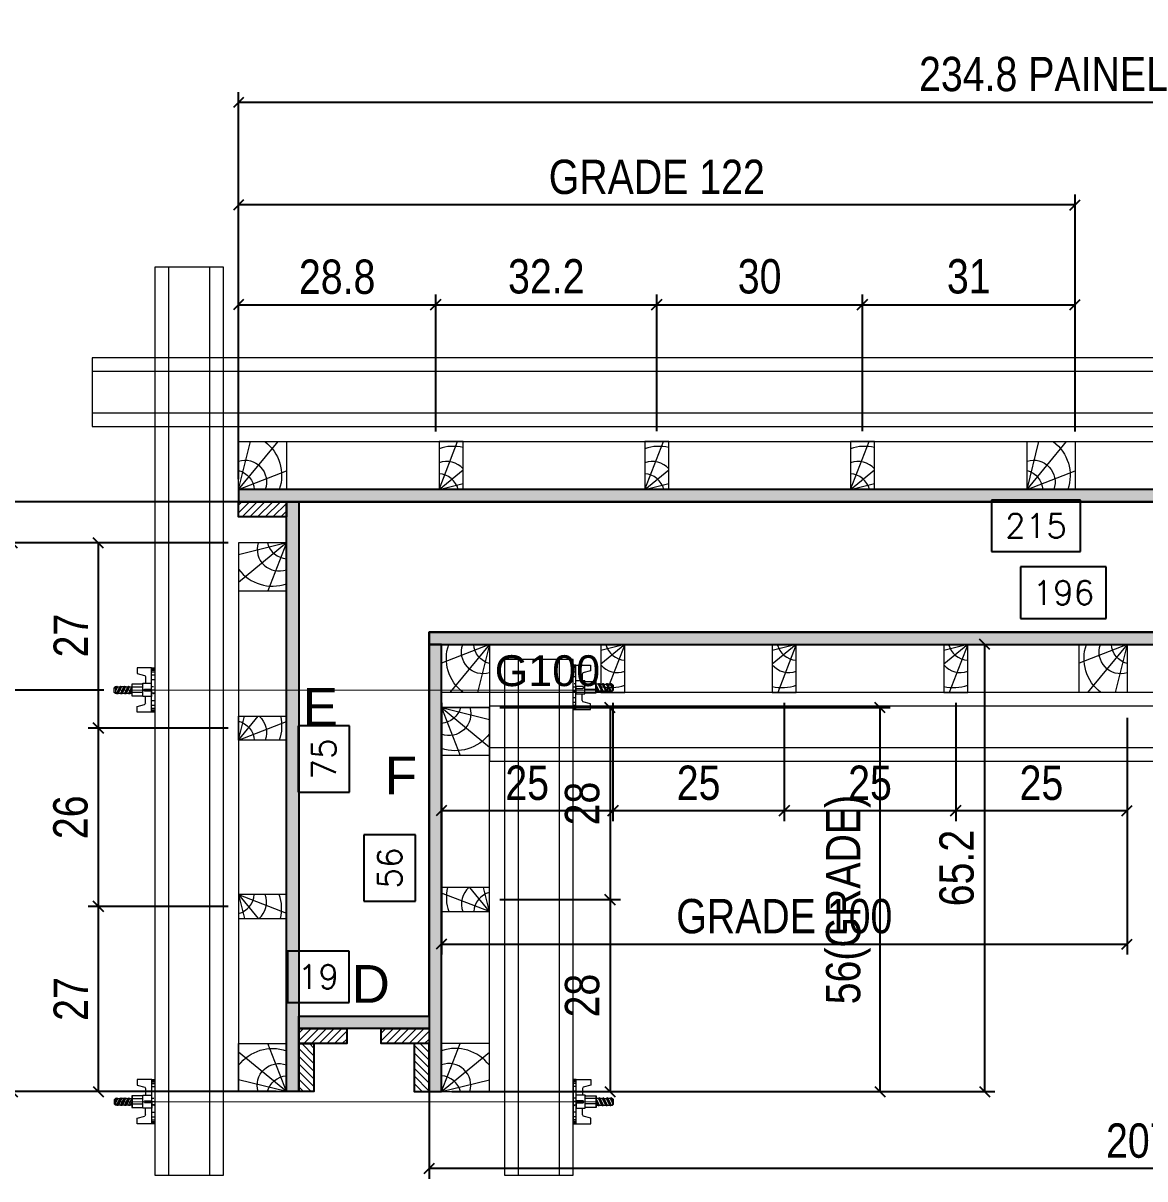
# Model space of a CAD drawing. Extents: x 2949 to 9203, y -16089 to 12527.
# Drawn here: x 3528.9 to 3856.1, y -5286.3 to -4949.3 of the extents above; entities that cross this region are included whole.
import ezdxf
from ezdxf.enums import TextEntityAlignment as Align

# ---------------------------------------------------------------- set-up
doc = ezdxf.new("R2010")
doc.units = 0
for name, color, linetype, lineweight in [('CONCRETO', 251, 'Continuous', 25), ('Hachura', 251, 'Continuous', 9), ('Madeira', 126, 'Continuous', 18), ('Perfil Metálico', 224, 'Continuous', 18), ('Texto Seção', 7, 'Continuous', 15)]:
    doc.layers.add(name, color=color, linetype=linetype, lineweight=lineweight)
for name, color, linetype in [('COTA', 241, 'Continuous'), ('MEIO_PONT', 93, 'Continuous'), ('Painéis', 200, 'Continuous'), ('SARRAFO', 251, 'Continuous'), ('TEXTO_GERAL', 7, 'Continuous')]:
    doc.layers.add(name, color=color, linetype=linetype)
doc.styles.add('ARIAL', font='arial.ttf')
doc.styles.add('COTA TECNICA 2X', font='techl___.ttf', dxfattribs={"height": 10})
doc.styles.add('ROMANS', font='romans.shx')
doc.styles.add('SANSSERIF', font='sas_____.pfb')
doc.dimstyles.new('Cota Seção interna', dxfattribs={"dimtxt": 7, "dimasz": 6, "dimexe": 0.18, "dimexo": 2, "dimgap": -4, "dimtad": 3, "dimdec": 1, "dimlfac": 0.5, "dimzin": 12, "dimdsep": 46, "dimtxsty": 'ROMANS', "dimblk": 'ARCHTICK', "dimcen": 0.09, "dimse1": 1, "dimse2": 1, "dimsd1": 1, "dimsd2": 1, "dimclrd": 180, "dimclre": 5, "dimclrt": 1, "dimadec": 0, "dimazin": 3, "dimtfac": 1, "dimtdec": 1, "dimtofl": 0, "dimtmove": 0, "dimatfit": 3, "dimldrblk": 'ARCHTICK', "dimfxl": 1, "dimtolj": 1, "dimtzin": 0, "dimarcsym": 0})
doc.dimstyles.new('SECAO PILAR', dxfattribs={"dimtxt": 10, "dimasz": 3, "dimexe": 3, "dimexo": 3, "dimgap": 3, "dimtad": 1, "dimdec": 1, "dimlfac": 0.5, "dimzin": 12, "dimdsep": 46, "dimtxsty": 'COTA TECNICA 2X', "dimblk1": 'OBLIQUE', "dimblk2": 'OBLIQUE', "dimsah": 1, "dimcen": 0.9, "dimclrd": 256, "dimclre": 256, "dimclrt": 256, "dimadec": 1, "dimazin": 3, "dimtfac": 1, "dimtdec": 1, "dimtmove": 0, "dimatfit": 3, "dimfxl": 1, "dimtolj": 1, "dimtzin": 12, "dimarcsym": 0})

# ---------------------------------------------------------------- blocks, each defined once
blk = doc.blocks.new('*D1947')
at = {"layer": 'COTA', "color": 180, "lineweight": -2, "transparency": 16777216}
for p, q in [((3623.96, -5219.89), (3605.96, -5219.89)), ((3605.96, -5219.89), (3605.96, -5234.89)), ((3623.96, -5234.89), (3623.96, -5219.89)), ((3605.96, -5234.89), (3623.96, -5234.89))]:
    blk.add_line(p, q, dxfattribs=at)
at = {"layer": 'Defpoints', "color": 0, "transparency": 16777216}
for p in [(3609.29, -5238.89), (3609.29, -5238.89), (3647.29, -5238.89)]:
    blk.add_point(p, dxfattribs=at)
at = {"layer": 'COTA', "color": 1, "transparency": 16777216, "insert": (3614.96, -5227.39), "char_height": 7, "attachment_point": 5, "style": 'ROMANS'}
blk.add_mtext('\\A1;19', dxfattribs=at)
blk = doc.blocks.new('_ArchTick')
at = {"color": 0, "linetype": 'ByBlock', "const_width": 0.15}
blk.add_lwpolyline([(-0.5, -0.5), (0.5, 0.5)], dxfattribs=at)
blk = doc.blocks.new('*D1962')
at = {"layer": 'COTA', "color": 180, "lineweight": -2, "transparency": 16777216}
for p, q in [((3837.29, -5088.38), (3811.29, -5088.38)), ((3811.29, -5088.38), (3811.29, -5103.38)), ((3837.29, -5103.38), (3837.29, -5088.38)), ((3811.29, -5103.38), (3837.29, -5103.38))]:
    blk.add_line(p, q, dxfattribs=at)
at = {"layer": 'Defpoints', "color": 0, "transparency": 16777216}
for p in [(3609.29, -5088.89), (4039.29, -5088.89), (4039.29, -5107.38)]:
    blk.add_point(p, dxfattribs=at)
at = {"layer": 'COTA', "color": 1, "transparency": 16777216, "insert": (3824.29, -5095.88), "char_height": 7, "attachment_point": 5, "style": 'ROMANS'}
blk.add_mtext('\\A1;215', dxfattribs=at)
blk = doc.blocks.new('C')
at = {"layer": 'Hachura', "color": 0}
for p, q in [((0, 3.22), (0, -3.22)), ((0.45, 3.22), (0, 3.22)), ((0.46, 3.16), (0, 3.16)), ((0.46, 3.05), (0, 3.05)), ((0.46, 2.88), (0, 2.88)), ((0, 2.75), (0, -1.16)), ((0.46, 2.65), (0, 2.65)), ((0.46, 2.23), (0, 2.23)), ((0.45, -3.23), (0.45, 3.22)), ((0.45, 3.22), (2.58, 3.22)), ((1.35, 1.94), (1.35, 0.96)), ((2.58, 2.39), (1.47, 2.09)), ((2.58, 3.22), (2.58, 2.39)), ((0.46, 1.51), (0, 1.51)), ((0.39, 0.49), (0.17, 0.49)), ((1.74, 0.97), (0.45, 0.97)), ((1.45, 0.1), (0.45, 0.1)), ((1.74, -0.97), (1.74, 0.97)), ((1.74, 0.97), (1.74, 0.84)), ((1.74, 0.97), (1.74, 0.84)), ((1.74, 0.84), (3.35, 0.84)), ((3.35, 0.45), (1.74, 0.45)), ((3.32, 0.84), (3.32, -0.84)), ((3.35, 0.84), (3.35, -0.84)), ((3.68, 0.45), (3.35, 0.45)), ((3.84, -0.52), (3.35, 0.45)), ((3.35, 0.06), (3.67, -0.57)), ((3.68, 0.45), (4.16, -0.52)), ((3.72, 0.5), (4.25, -0.57)), ((4.37, -0.55), (3.83, 0.53)), ((4.15, 0.45), (3.93, 0.45)), ((4.42, -0.52), (3.93, 0.45)), ((4.15, 0.45), (4.26, 0.45)), ((4.26, 0.45), (4.74, -0.52)), ((4.3, 0.5), (4.83, -0.57)), ((4.95, -0.55), (4.41, 0.53)), ((4.51, 0.45), (4.84, 0.45)), ((5, -0.52), (4.51, 0.45)), ((4.84, 0.45), (5.32, -0.52)), ((4.88, 0.5), (5.41, -0.57)), ((5.53, -0.55), (4.99, 0.53)), ((5.58, -0.52), (5.09, 0.45)), ((5.42, 0.45), (5.09, 0.45)), ((5.58, -0.52), (5.09, 0.45)), ((5.42, 0.45), (5.74, -0.19)), ((5.46, 0.5), (5.74, -0.07)), ((5.74, 0.19), (5.57, 0.53)), ((5.74, 0.32), (5.68, 0.45)), ((5.68, 0.45), (5.74, 0.45)), ((5.74, 0.45), (5.9, 0.29)), ((5.74, 0.45), (5.74, -0.52)), ((5.9, -0.36), (5.9, 0.29)), ((0.45, 0), (0, 0)), ((0.46, -1.52), (0, -1.52)), ((0.08, -0.48), (0.29, -0.48)), ((0.29, -0.48), (0.4, -0.48)), ((0.45, 0), (0.45, -0.97)), ((0.45, -0.16), (1.45, -0.16)), ((0.45, -0.65), (0.45, -0.32)), ((0.45, -3.23), (0.45, -0.65)), ((0.45, -0.97), (1.74, -0.97)), ((1.35, -1.94), (1.35, -0.97)), ((3.35, -0.32), (1.74, -0.32)), ((3.35, -0.84), (1.74, -0.84)), ((3.35, -0.07), (3.58, -0.52)), ((3.35, -0.52), (3.58, -0.52)), ((3.84, -0.52), (4.16, -0.52)), ((4.42, -0.52), (4.74, -0.52)), ((4.63, -0.52), (4.74, -0.52)), ((5, -0.52), (5.32, -0.52)), ((5.58, -0.52), (5.74, -0.52)), ((5.74, -0.52), (5.9, -0.36)), ((5.74, -0.52), (5.74, -0.52)), ((0.46, -2.23), (0, -2.23)), ((0.46, -2.65), (0, -2.65)), ((0.46, -2.88), (0, -2.88)), ((0.46, -3.05), (0, -3.05)), ((0.46, -3.16), (0, -3.16)), ((0, -3.22), (2.57, -3.22)), ((2.58, -2.39), (1.47, -2.1)), ((2.58, -3.23), (2.58, -2.39))]:
    blk.add_line(p, q, dxfattribs=at)
for centre, radius, start, end in [((1.52, 1.94), 0.161, 104.7436, 180), ((1.44, -0.03), 0.129, 272.695, 87.305), ((3.81, 0.39), 0.143, 25.5688, 154.4312), ((4.39, 0.39), 0.143, 25.5688, 154.4312), ((4.97, 0.39), 0.143, 25.5688, 154.4312), ((5.55, 0.39), 0.143, 25.5688, 154.4312), ((0.17, -0.37), 0.174, 221.744, 317.8592), ((3.71, -0.4), 0.174, 222.1408, 318.256), ((4.29, -0.4), 0.174, 222.1408, 318.256), ((4.87, -0.4), 0.174, 222.1408, 318.256), ((5.45, -0.4), 0.174, 222.1408, 318.256), ((5.61, -0.4), 0.174, 317.8592, 318.256), ((1.52, -1.94), 0.161, 180, 255.2564)]:
    blk.add_arc(centre, radius, start, end, dxfattribs=at)
blk = doc.blocks.new('_Oblique')
at = {"color": 0, "linetype": 'ByBlock', "lineweight": -2}
blk.add_line((-0.5, -0.5), (0.5, 0.5), dxfattribs=at)
blk = doc.blocks.new('*D1948')
at = {"layer": 'COTA', "lineweight": -2, "transparency": 16777216}
for p, q in [((3602.73, -5088.89), (3467.65, -5088.89)), ((3470.65, -5260.89), (3470.65, -5088.89)), ((3602.69, -5260.89), (3467.65, -5260.89))]:
    blk.add_line(p, q, dxfattribs=at)
at = {"layer": 'Defpoints', "color": 0, "transparency": 16777216}
for p in [(3470.65, -5088.89), (3605.73, -5088.89), (3605.69, -5260.89)]:
    blk.add_point(p, dxfattribs=at)
at = {"layer": 'COTA', "lineweight": -2, "transparency": 16777216, "xscale": 3, "yscale": 3, "zscale": 3}
for p, rotation in [((3470.65, -5088.89), 90), ((3470.65, -5260.89), 270)]:
    blk.add_blockref('_Oblique', p, dxfattribs=dict(at, rotation=rotation))
at = {"layer": 'COTA', "transparency": 16777216, "insert": (3462.53, -5174.89), "char_height": 10, "attachment_point": 5, "rotation": 90, "style": 'COTA TECNICA 2X'}
blk.add_mtext('\\A1;86 PAINEL', dxfattribs=at)
blk = doc.blocks.new('*D1963')
at = {"layer": 'COTA', "linetype": 'ByBlock', "lineweight": -2, "transparency": 16777216}
for p, q in [((3591.69, -5082.29), (3591.69, -4969.44)), ((4061.29, -5085.89), (4061.29, -4969.44)), ((4061.29, -4972.44), (3591.69, -4972.44))]:
    blk.add_line(p, q, dxfattribs=at)
at = {"layer": 'Defpoints', "color": 0, "linetype": 'ByBlock', "transparency": 16777216}
for p in [(3591.69, -4972.44), (3591.69, -5085.29), (4061.29, -5088.89)]:
    blk.add_point(p, dxfattribs=at)
at = {"layer": 'COTA', "linetype": 'ByBlock', "lineweight": -2, "transparency": 16777216, "xscale": 3, "yscale": 3, "zscale": 3, "rotation": 180}
blk.add_blockref('_Oblique', (3591.69, -4972.44), dxfattribs=at)
at = {"layer": 'COTA', "linetype": 'ByBlock', "lineweight": -2, "transparency": 16777216, "xscale": 3, "yscale": 3, "zscale": 3}
blk.add_blockref('_Oblique', (4061.29, -4972.44), dxfattribs=at)
at = {"layer": 'COTA', "linetype": 'ByBlock', "transparency": 16777216, "insert": (3826.49, -4964.2), "char_height": 10, "attachment_point": 5, "style": 'COTA TECNICA 2X'}
blk.add_mtext('\\A1;234.8 PAINEL', dxfattribs=at)
blk = doc.blocks.new('PONTALETE')
at = {"layer": 'Madeira'}
for q in [(2.71, 7), (7, 5.76), (7, 1.74)]:
    blk.add_line((0, 0), q, dxfattribs=at)
blk.add_lwpolyline([(0, 0), (7, 0), (7, 7), (0, 7)], close=True, dxfattribs=at)
for centre, radius, start, end in [((2.04, 0.06), 6.23, 37.2818, 109.0913), ((1.09, 0.9), 3.19, 343.603, 109.9847), ((-0.21, -0.78), 3.09, 14.6322, 86.0383)]:
    blk.add_arc(centre, radius, start, end, dxfattribs=at)
blk = doc.blocks.new('MEIO PONTALETE')
at = {"layer": 'Madeira'}
for q in [(2.71, 7), (3.5, 2.88), (3.5, 0.87)]:
    blk.add_line((0, 0), q, dxfattribs=at)
blk.add_lwpolyline([(0, 0), (3.5, 0), (3.5, 7), (0, 7)], close=True, dxfattribs=at)
for centre, radius, start, end in [((2.04, 0.06), 6.23, 76.4499, 109.0913), ((1.09, 0.9), 3.19, 40.9063, 109.9847), ((-0.21, -0.78), 3.09, 14.6322, 86.0383)]:
    blk.add_arc(centre, radius, start, end, dxfattribs=at)
blk = doc.blocks.new('*D1964')
at = {"layer": 'COTA', "lineweight": -2, "transparency": 16777216}
for p, q in [((3591.69, -5068.29), (3591.69, -5028.41)), ((3649.22, -5068.37), (3649.22, -5028.41)), ((3591.69, -5031.41), (3649.22, -5031.41))]:
    blk.add_line(p, q, dxfattribs=at)
at = {"layer": 'Defpoints', "color": 0, "transparency": 16777216}
for p in [(3649.22, -5031.41), (3591.69, -5071.29), (3649.22, -5071.37)]:
    blk.add_point(p, dxfattribs=at)
at = {"layer": 'COTA', "lineweight": -2, "transparency": 16777216, "xscale": 3, "yscale": 3, "zscale": 3, "rotation": 180}
blk.add_blockref('_Oblique', (3591.69, -5031.41), dxfattribs=at)
at = {"layer": 'COTA', "lineweight": -2, "transparency": 16777216, "xscale": 3, "yscale": 3, "zscale": 3}
blk.add_blockref('_Oblique', (3649.22, -5031.41), dxfattribs=at)
at = {"layer": 'COTA', "transparency": 16777216, "insert": (3620.46, -5023.31), "char_height": 10, "attachment_point": 5, "style": 'COTA TECNICA 2X'}
blk.add_mtext('\\A1;28.8', dxfattribs=at)
blk = doc.blocks.new('*D1965')
at = {"layer": 'COTA', "lineweight": -2, "transparency": 16777216}
for p, q in [((3649.22, -5068.37), (3649.22, -5028.41)), ((3713.69, -5068.29), (3713.69, -5028.41)), ((3649.22, -5031.41), (3713.69, -5031.41))]:
    blk.add_line(p, q, dxfattribs=at)
at = {"layer": 'Defpoints', "color": 0, "transparency": 16777216}
for p in [(3713.69, -5031.41), (3649.22, -5071.37), (3713.69, -5071.29)]:
    blk.add_point(p, dxfattribs=at)
at = {"layer": 'COTA', "lineweight": -2, "transparency": 16777216, "xscale": 3, "yscale": 3, "zscale": 3, "rotation": 180}
blk.add_blockref('_Oblique', (3649.22, -5031.41), dxfattribs=at)
at = {"layer": 'COTA', "lineweight": -2, "transparency": 16777216, "xscale": 3, "yscale": 3, "zscale": 3}
blk.add_blockref('_Oblique', (3713.69, -5031.41), dxfattribs=at)
at = {"layer": 'COTA', "transparency": 16777216, "insert": (3681.46, -5023.19), "char_height": 10, "attachment_point": 5, "style": 'COTA TECNICA 2X'}
blk.add_mtext('\\A1;32.2', dxfattribs=at)
blk = doc.blocks.new('*D1966')
at = {"layer": 'COTA', "lineweight": -2, "transparency": 16777216}
for p, q in [((3713.69, -5068.29), (3713.69, -5028.41)), ((3773.69, -5068.29), (3773.69, -5028.41)), ((3713.69, -5031.41), (3773.69, -5031.41))]:
    blk.add_line(p, q, dxfattribs=at)
at = {"layer": 'Defpoints', "color": 0, "transparency": 16777216}
for p in [(3773.69, -5031.41), (3713.69, -5071.29), (3773.69, -5071.29)]:
    blk.add_point(p, dxfattribs=at)
at = {"layer": 'COTA', "lineweight": -2, "transparency": 16777216, "xscale": 3, "yscale": 3, "zscale": 3, "rotation": 180}
blk.add_blockref('_Oblique', (3713.69, -5031.41), dxfattribs=at)
at = {"layer": 'COTA', "lineweight": -2, "transparency": 16777216, "xscale": 3, "yscale": 3, "zscale": 3}
blk.add_blockref('_Oblique', (3773.69, -5031.41), dxfattribs=at)
at = {"layer": 'COTA', "transparency": 16777216, "insert": (3743.69, -5023.19), "char_height": 10, "attachment_point": 5, "style": 'COTA TECNICA 2X'}
blk.add_mtext('\\A1;30', dxfattribs=at)
blk = doc.blocks.new('*D1967')
at = {"layer": 'COTA', "lineweight": -2, "transparency": 16777216}
for p, q in [((3773.69, -5068.29), (3773.69, -5028.41)), ((3835.69, -5068.37), (3835.69, -5028.41)), ((3773.69, -5031.41), (3835.69, -5031.41))]:
    blk.add_line(p, q, dxfattribs=at)
at = {"layer": 'Defpoints', "color": 0, "transparency": 16777216}
for p in [(3835.69, -5031.41), (3773.69, -5071.29), (3835.69, -5071.37)]:
    blk.add_point(p, dxfattribs=at)
at = {"layer": 'COTA', "lineweight": -2, "transparency": 16777216, "xscale": 3, "yscale": 3, "zscale": 3, "rotation": 180}
blk.add_blockref('_Oblique', (3773.69, -5031.41), dxfattribs=at)
at = {"layer": 'COTA', "lineweight": -2, "transparency": 16777216, "xscale": 3, "yscale": 3, "zscale": 3}
blk.add_blockref('_Oblique', (3835.69, -5031.41), dxfattribs=at)
at = {"layer": 'COTA', "transparency": 16777216, "insert": (3804.69, -5023.19), "char_height": 10, "attachment_point": 5, "style": 'COTA TECNICA 2X'}
blk.add_mtext('\\A1;31', dxfattribs=at)
blk = doc.blocks.new('*D1968')
at = {"layer": 'COTA', "lineweight": -2, "transparency": 16777216}
for p, q in [((3591.69, -5068.29), (3591.69, -4999.29)), ((3835.69, -5068.29), (3835.69, -4999.29)), ((3835.69, -5002.29), (3591.69, -5002.29))]:
    blk.add_line(p, q, dxfattribs=at)
at = {"layer": 'Defpoints', "color": 0, "transparency": 16777216}
for p in [(3591.69, -5002.29), (3591.69, -5071.29), (3835.69, -5071.29)]:
    blk.add_point(p, dxfattribs=at)
at = {"layer": 'COTA', "lineweight": -2, "transparency": 16777216, "xscale": 3, "yscale": 3, "zscale": 3, "rotation": 180}
blk.add_blockref('_Oblique', (3591.69, -5002.29), dxfattribs=at)
at = {"layer": 'COTA', "lineweight": -2, "transparency": 16777216, "xscale": 3, "yscale": 3, "zscale": 3}
blk.add_blockref('_Oblique', (3835.69, -5002.29), dxfattribs=at)
at = {"layer": 'COTA', "transparency": 16777216, "insert": (3713.69, -4994.19), "char_height": 10, "attachment_point": 5, "style": 'COTA TECNICA 2X'}
blk.add_mtext('\\A1;GRADE 122', dxfattribs=at)
blk = doc.blocks.new('*D1972')
at = {"layer": 'COTA', "color": 180, "lineweight": -2, "transparency": 16777216}
for p, q in [((3844.79, -5107.89), (3819.79, -5107.89)), ((3819.79, -5107.89), (3819.79, -5122.89)), ((3844.79, -5122.89), (3844.79, -5107.89)), ((3819.79, -5122.89), (3844.79, -5122.89))]:
    blk.add_line(p, q, dxfattribs=at)
at = {"layer": 'Defpoints', "color": 0, "transparency": 16777216}
for p in [(3647.29, -5126.89), (3647.29, -5126.89), (4039.29, -5126.89)]:
    blk.add_point(p, dxfattribs=at)
at = {"layer": 'COTA', "color": 1, "transparency": 16777216, "insert": (3832.29, -5115.39), "char_height": 7, "attachment_point": 5, "style": 'ROMANS'}
blk.add_mtext('\\A1;196', dxfattribs=at)
blk = doc.blocks.new('*D1953')
at = {"layer": 'COTA', "lineweight": -2, "transparency": 16777216}
for p, q in [((3588.69, -5100.89), (3522.7, -5100.89)), ((3525.7, -5260.89), (3525.7, -5100.89)), ((3588.69, -5260.89), (3522.7, -5260.89))]:
    blk.add_line(p, q, dxfattribs=at)
at = {"layer": 'Defpoints', "color": 0, "transparency": 16777216}
for p in [(3525.7, -5100.89), (3591.69, -5100.89), (3591.69, -5260.89)]:
    blk.add_point(p, dxfattribs=at)
at = {"layer": 'COTA', "lineweight": -2, "transparency": 16777216, "xscale": 3, "yscale": 3, "zscale": 3}
for p, rotation in [((3525.7, -5100.89), 90), ((3525.7, -5260.89), 270)]:
    blk.add_blockref('_Oblique', p, dxfattribs=dict(at, rotation=rotation))
at = {"layer": 'COTA', "transparency": 16777216, "insert": (3517.57, -5180.89), "char_height": 10, "attachment_point": 5, "rotation": 90, "style": 'COTA TECNICA 2X'}
blk.add_mtext('\\A1;GRADE 80', dxfattribs=at)
blk = doc.blocks.new('*D1954')
at = {"layer": 'COTA', "lineweight": -2, "transparency": 16777216}
for p, q in [((3588.69, -5100.89), (3547.82, -5100.89)), ((3550.82, -5154.89), (3550.82, -5100.89)), ((3588.69, -5154.89), (3547.82, -5154.89))]:
    blk.add_line(p, q, dxfattribs=at)
at = {"layer": 'Defpoints', "color": 0, "transparency": 16777216}
for p in [(3550.82, -5100.89), (3591.69, -5100.89), (3591.69, -5154.89)]:
    blk.add_point(p, dxfattribs=at)
at = {"layer": 'COTA', "lineweight": -2, "transparency": 16777216, "xscale": 3, "yscale": 3, "zscale": 3}
for p, rotation in [((3550.82, -5100.89), 90), ((3550.82, -5154.89), 270)]:
    blk.add_blockref('_Oblique', p, dxfattribs=dict(at, rotation=rotation))
at = {"layer": 'COTA', "transparency": 16777216, "insert": (3542.75, -5127.89), "char_height": 10, "attachment_point": 5, "rotation": 90, "style": 'COTA TECNICA 2X'}
blk.add_mtext('\\A1;27', dxfattribs=at)
blk = doc.blocks.new('*D1955')
at = {"layer": 'COTA', "lineweight": -2, "transparency": 16777216}
for p, q in [((3588.69, -5206.89), (3547.82, -5206.89)), ((3550.82, -5260.89), (3550.82, -5206.89)), ((3588.69, -5260.89), (3547.82, -5260.89))]:
    blk.add_line(p, q, dxfattribs=at)
at = {"layer": 'Defpoints', "color": 0, "transparency": 16777216}
for p in [(3550.82, -5206.89), (3591.69, -5206.89), (3591.69, -5260.89)]:
    blk.add_point(p, dxfattribs=at)
at = {"layer": 'COTA', "lineweight": -2, "transparency": 16777216, "xscale": 3, "yscale": 3, "zscale": 3}
for p, rotation in [((3550.82, -5206.89), 90), ((3550.82, -5260.89), 270)]:
    blk.add_blockref('_Oblique', p, dxfattribs=dict(at, rotation=rotation))
at = {"layer": 'COTA', "transparency": 16777216, "insert": (3542.75, -5233.89), "char_height": 10, "attachment_point": 5, "rotation": 90, "style": 'COTA TECNICA 2X'}
blk.add_mtext('\\A1;27', dxfattribs=at)
blk = doc.blocks.new('*D1956')
at = {"layer": 'COTA', "lineweight": -2, "transparency": 16777216}
for p, q in [((3588.69, -5154.89), (3547.82, -5154.89)), ((3550.82, -5206.89), (3550.82, -5154.89)), ((3588.69, -5206.89), (3547.82, -5206.89))]:
    blk.add_line(p, q, dxfattribs=at)
at = {"layer": 'Defpoints', "color": 0, "transparency": 16777216}
for p in [(3550.82, -5154.89), (3591.69, -5154.89), (3591.69, -5206.89)]:
    blk.add_point(p, dxfattribs=at)
at = {"layer": 'COTA', "lineweight": -2, "transparency": 16777216, "xscale": 3, "yscale": 3, "zscale": 3}
for p, rotation in [((3550.82, -5154.89), 90), ((3550.82, -5206.89), 270)]:
    blk.add_blockref('_Oblique', p, dxfattribs=dict(at, rotation=rotation))
at = {"layer": 'COTA', "transparency": 16777216, "insert": (3542.72, -5180.89), "char_height": 10, "attachment_point": 5, "rotation": 90, "style": 'COTA TECNICA 2X'}
blk.add_mtext('\\A1;26', dxfattribs=at)
blk = doc.blocks.new('*D1957')
at = {"layer": 'COTA', "lineweight": -2, "transparency": 16777216}
for p, q in [((3667.89, -5148.89), (3781.78, -5148.89)), ((3778.78, -5148.89), (3778.78, -5260.89)), ((3667.89, -5260.89), (3781.78, -5260.89))]:
    blk.add_line(p, q, dxfattribs=at)
at = {"layer": 'Defpoints', "color": 0, "transparency": 16777216}
for p in [(3664.89, -5148.89), (3664.89, -5260.89), (3778.78, -5260.89)]:
    blk.add_point(p, dxfattribs=at)
at = {"layer": 'COTA', "lineweight": -2, "transparency": 16777216, "xscale": 3, "yscale": 3, "zscale": 3}
for p, rotation in [((3778.78, -5148.89), 90), ((3778.78, -5260.89), 270)]:
    blk.add_blockref('_Oblique', p, dxfattribs=dict(at, rotation=rotation))
at = {"layer": 'COTA', "transparency": 16777216, "insert": (3769.55, -5204.89), "char_height": 10, "attachment_point": 5, "rotation": 90, "style": 'COTA TECNICA 2X'}
blk.add_mtext('\\A1;56(GRADE)', dxfattribs=at)
blk = doc.blocks.new('*D1958')
at = {"layer": 'COTA', "lineweight": -2, "transparency": 16777216}
for p, q in [((3667.89, -5204.89), (3703.07, -5204.89)), ((3700.07, -5204.89), (3700.07, -5260.89)), ((3667.89, -5260.89), (3703.07, -5260.89))]:
    blk.add_line(p, q, dxfattribs=at)
at = {"layer": 'Defpoints', "color": 0, "transparency": 16777216}
for p in [(3664.89, -5204.89), (3664.89, -5260.89), (3700.07, -5260.89)]:
    blk.add_point(p, dxfattribs=at)
at = {"layer": 'COTA', "lineweight": -2, "transparency": 16777216, "xscale": 3, "yscale": 3, "zscale": 3}
for p, rotation in [((3700.07, -5204.89), 90), ((3700.07, -5260.89), 270)]:
    blk.add_blockref('_Oblique', p, dxfattribs=dict(at, rotation=rotation))
at = {"layer": 'COTA', "transparency": 16777216, "insert": (3691.97, -5232.89), "char_height": 10, "attachment_point": 5, "rotation": 90, "style": 'COTA TECNICA 2X'}
blk.add_mtext('\\A1;28', dxfattribs=at)
blk = doc.blocks.new('*D1959')
at = {"layer": 'COTA', "lineweight": -2, "transparency": 16777216}
for p, q in [((3667.89, -5148.89), (3703.07, -5148.89)), ((3700.07, -5148.89), (3700.07, -5204.89)), ((3667.89, -5204.89), (3703.07, -5204.89))]:
    blk.add_line(p, q, dxfattribs=at)
at = {"layer": 'Defpoints', "color": 0, "transparency": 16777216}
for p in [(3664.89, -5148.89), (3664.89, -5204.89), (3700.07, -5204.89)]:
    blk.add_point(p, dxfattribs=at)
at = {"layer": 'COTA', "lineweight": -2, "transparency": 16777216, "xscale": 3, "yscale": 3, "zscale": 3}
for p, rotation in [((3700.07, -5148.89), 90), ((3700.07, -5204.89), 270)]:
    blk.add_blockref('_Oblique', p, dxfattribs=dict(at, rotation=rotation))
at = {"layer": 'COTA', "transparency": 16777216, "insert": (3691.97, -5176.89), "char_height": 10, "attachment_point": 5, "rotation": 90, "style": 'COTA TECNICA 2X'}
blk.add_mtext('\\A1;28', dxfattribs=at)
blk = doc.blocks.new('*D1976')
at = {"layer": 'COTA', "lineweight": -2, "transparency": 16777216}
for p, q in [((3552.45, -5143.83), (3490.62, -5143.83)), ((3493.62, -5260.89), (3493.62, -5143.83)), ((3588.69, -5260.89), (3490.62, -5260.89))]:
    blk.add_line(p, q, dxfattribs=at)
at = {"layer": 'Defpoints', "color": 0, "transparency": 16777216}
for p in [(3493.62, -5143.83), (3555.45, -5143.83), (3591.69, -5260.89)]:
    blk.add_point(p, dxfattribs=at)
at = {"layer": 'COTA', "lineweight": -2, "transparency": 16777216, "xscale": 3, "yscale": 3, "zscale": 3}
for p, rotation in [((3493.62, -5143.83), 90), ((3493.62, -5260.89), 270)]:
    blk.add_blockref('_Oblique', p, dxfattribs=dict(at, rotation=rotation))
at = {"layer": 'COTA', "transparency": 16777216, "insert": (3485.48, -5202.36), "char_height": 10, "attachment_point": 5, "rotation": 90, "style": 'COTA TECNICA 2X'}
blk.add_mtext('\\A1;58.5', dxfattribs=at)
blk = doc.blocks.new('*D1960')
at = {"layer": 'COTA', "color": 180, "lineweight": -2, "transparency": 16777216}
for p, q in [((3643.29, -5186.02), (3628.29, -5186.02)), ((3628.29, -5186.02), (3628.29, -5205.36)), ((3643.29, -5205.36), (3643.29, -5186.02)), ((3628.29, -5205.36), (3643.29, -5205.36))]:
    blk.add_line(p, q, dxfattribs=at)
at = {"layer": 'Defpoints', "color": 0, "transparency": 16777216}
for p in [(3647.29, -5126.89), (3647.29, -5238.89), (3647.29, -5238.89)]:
    blk.add_point(p, dxfattribs=at)
at = {"layer": 'COTA', "color": 1, "transparency": 16777216, "insert": (3635.79, -5195.69), "char_height": 7, "attachment_point": 5, "rotation": 90, "style": 'ROMANS'}
blk.add_mtext('\\A1;56', dxfattribs=at)
blk = doc.blocks.new('*D1961')
at = {"layer": 'COTA', "color": 180, "lineweight": -2, "transparency": 16777216}
for p, q in [((3624.1, -5154.22), (3609.1, -5154.22)), ((3609.1, -5154.22), (3609.1, -5173.56)), ((3624.1, -5173.56), (3624.1, -5154.22)), ((3609.1, -5173.56), (3624.1, -5173.56))]:
    blk.add_line(p, q, dxfattribs=at)
at = {"layer": 'Defpoints', "color": 0, "transparency": 16777216}
for p in [(3609.29, -5088.89), (3609.29, -5238.89), (3628.1, -5238.89)]:
    blk.add_point(p, dxfattribs=at)
at = {"layer": 'COTA', "color": 1, "transparency": 16777216, "insert": (3616.6, -5163.89), "char_height": 7, "attachment_point": 5, "rotation": 90, "style": 'ROMANS'}
blk.add_mtext('\\A1;75', dxfattribs=at)
blk = doc.blocks.new('*D1977')
at = {"layer": 'COTA', "linetype": 'ByBlock', "lineweight": -2, "transparency": 16777216}
for p, q in [((3647.29, -5133.49), (3647.29, -5286.34)), ((4061.29, -5133.49), (4061.29, -5286.34)), ((4061.29, -5283.34), (3647.29, -5283.34))]:
    blk.add_line(p, q, dxfattribs=at)
at = {"layer": 'Defpoints', "color": 0, "linetype": 'ByBlock', "transparency": 16777216}
for p in [(3647.29, -5130.49), (4061.29, -5130.49), (3647.29, -5283.34)]:
    blk.add_point(p, dxfattribs=at)
at = {"layer": 'COTA', "linetype": 'ByBlock', "lineweight": -2, "transparency": 16777216, "xscale": 3, "yscale": 3, "zscale": 3, "rotation": 180}
blk.add_blockref('_Oblique', (3647.29, -5283.34), dxfattribs=at)
at = {"layer": 'COTA', "linetype": 'ByBlock', "lineweight": -2, "transparency": 16777216, "xscale": 3, "yscale": 3, "zscale": 3}
blk.add_blockref('_Oblique', (4061.29, -5283.34), dxfattribs=at)
at = {"layer": 'COTA', "linetype": 'ByBlock', "transparency": 16777216, "insert": (3854.29, -5275.24), "char_height": 10, "attachment_point": 5, "style": 'COTA TECNICA 2X'}
blk.add_mtext('\\A1;207', dxfattribs=at)
blk = doc.blocks.new('*D1978')
at = {"layer": 'COTA', "lineweight": -2, "transparency": 16777216}
for p, q in [((3653.89, -5130.49), (3812.3, -5130.49)), ((3809.3, -5130.49), (3809.3, -5260.89)), ((3653.89, -5260.89), (3812.3, -5260.89))]:
    blk.add_line(p, q, dxfattribs=at)
at = {"layer": 'Defpoints', "color": 0, "transparency": 16777216}
for p in [(3650.89, -5130.49), (3650.89, -5260.89), (3809.3, -5260.89)]:
    blk.add_point(p, dxfattribs=at)
at = {"layer": 'COTA', "lineweight": -2, "transparency": 16777216, "xscale": 3, "yscale": 3, "zscale": 3}
for p, rotation in [((3809.3, -5130.49), 90), ((3809.3, -5260.89), 270)]:
    blk.add_blockref('_Oblique', p, dxfattribs=dict(at, rotation=rotation))
at = {"layer": 'COTA', "transparency": 16777216, "insert": (3801.19, -5195.69), "char_height": 10, "attachment_point": 5, "rotation": 90, "style": 'COTA TECNICA 2X'}
blk.add_mtext('\\A1;65.2', dxfattribs=at)
blk = doc.blocks.new('*D2006')
at = {"layer": 'COTA', "lineweight": -2, "transparency": 16777216}
for p, q in [((3650.89, -5151.89), (3650.89, -5220.89)), ((3850.89, -5151.89), (3850.89, -5220.89)), ((3650.89, -5217.89), (3850.89, -5217.89))]:
    blk.add_line(p, q, dxfattribs=at)
at = {"layer": 'Defpoints', "color": 0, "transparency": 16777216}
for p in [(3650.89, -5148.89), (3850.89, -5148.89), (3850.89, -5217.89)]:
    blk.add_point(p, dxfattribs=at)
at = {"layer": 'COTA', "lineweight": -2, "transparency": 16777216, "xscale": 3, "yscale": 3, "zscale": 3, "rotation": 180}
blk.add_blockref('_Oblique', (3650.89, -5217.89), dxfattribs=at)
at = {"layer": 'COTA', "lineweight": -2, "transparency": 16777216, "xscale": 3, "yscale": 3, "zscale": 3}
blk.add_blockref('_Oblique', (3850.89, -5217.89), dxfattribs=at)
at = {"layer": 'COTA', "transparency": 16777216, "insert": (3750.89, -5209.79), "char_height": 10, "attachment_point": 5, "style": 'COTA TECNICA 2X'}
blk.add_mtext('\\A1;GRADE 100', dxfattribs=at)
blk = doc.blocks.new('*D2008')
at = {"layer": 'COTA', "lineweight": -2, "transparency": 16777216}
for p, q in [((3700.89, -5147.49), (3700.89, -5182)), ((3750.89, -5147.49), (3750.89, -5182)), ((3750.89, -5179), (3700.89, -5179))]:
    blk.add_line(p, q, dxfattribs=at)
at = {"layer": 'Defpoints', "color": 0, "transparency": 16777216}
for p in [(3700.89, -5144.49), (3750.89, -5144.49), (3700.89, -5179)]:
    blk.add_point(p, dxfattribs=at)
at = {"layer": 'COTA', "lineweight": -2, "transparency": 16777216, "xscale": 3, "yscale": 3, "zscale": 3, "rotation": 180}
blk.add_blockref('_Oblique', (3700.89, -5179), dxfattribs=at)
at = {"layer": 'COTA', "lineweight": -2, "transparency": 16777216, "xscale": 3, "yscale": 3, "zscale": 3}
blk.add_blockref('_Oblique', (3750.89, -5179), dxfattribs=at)
at = {"layer": 'COTA', "transparency": 16777216, "insert": (3725.89, -5170.89), "char_height": 10, "attachment_point": 5, "style": 'COTA TECNICA 2X'}
blk.add_mtext('\\A1;25', dxfattribs=at)
blk = doc.blocks.new('*D2009')
at = {"layer": 'COTA', "lineweight": -2, "transparency": 16777216}
for p, q in [((3650.89, -5147.49), (3650.89, -5182)), ((3700.89, -5147.49), (3700.89, -5182)), ((3700.89, -5179), (3650.89, -5179))]:
    blk.add_line(p, q, dxfattribs=at)
at = {"layer": 'Defpoints', "color": 0, "transparency": 16777216}
for p in [(3650.89, -5144.49), (3700.89, -5144.49), (3650.89, -5179)]:
    blk.add_point(p, dxfattribs=at)
at = {"layer": 'COTA', "lineweight": -2, "transparency": 16777216, "xscale": 3, "yscale": 3, "zscale": 3, "rotation": 180}
blk.add_blockref('_Oblique', (3650.89, -5179), dxfattribs=at)
at = {"layer": 'COTA', "lineweight": -2, "transparency": 16777216, "xscale": 3, "yscale": 3, "zscale": 3}
blk.add_blockref('_Oblique', (3700.89, -5179), dxfattribs=at)
at = {"layer": 'COTA', "transparency": 16777216, "insert": (3675.89, -5170.89), "char_height": 10, "attachment_point": 5, "style": 'COTA TECNICA 2X'}
blk.add_mtext('\\A1;25', dxfattribs=at)
blk = doc.blocks.new('*D2007')
at = {"layer": 'COTA', "lineweight": -2, "transparency": 16777216}
for p, q in [((3800.89, -5151.89), (3800.89, -5182)), ((3850.89, -5151.89), (3850.89, -5182)), ((3850.89, -5179), (3800.89, -5179))]:
    blk.add_line(p, q, dxfattribs=at)
at = {"layer": 'Defpoints', "color": 0, "transparency": 16777216}
for p in [(3800.89, -5148.89), (3850.89, -5148.89), (3800.89, -5179)]:
    blk.add_point(p, dxfattribs=at)
at = {"layer": 'COTA', "lineweight": -2, "transparency": 16777216, "xscale": 3, "yscale": 3, "zscale": 3, "rotation": 180}
blk.add_blockref('_Oblique', (3800.89, -5179), dxfattribs=at)
at = {"layer": 'COTA', "lineweight": -2, "transparency": 16777216, "xscale": 3, "yscale": 3, "zscale": 3}
blk.add_blockref('_Oblique', (3850.89, -5179), dxfattribs=at)
at = {"layer": 'COTA', "transparency": 16777216, "insert": (3825.89, -5170.89), "char_height": 10, "attachment_point": 5, "style": 'COTA TECNICA 2X'}
blk.add_mtext('\\A1;25', dxfattribs=at)
blk = doc.blocks.new('*D2010')
at = {"layer": 'COTA', "lineweight": -2, "transparency": 16777216}
for p, q in [((3750.89, -5147.49), (3750.89, -5182)), ((3800.89, -5147.49), (3800.89, -5182)), ((3800.89, -5179), (3750.89, -5179))]:
    blk.add_line(p, q, dxfattribs=at)
at = {"layer": 'Defpoints', "color": 0, "transparency": 16777216}
for p in [(3750.89, -5144.49), (3800.89, -5144.49), (3750.89, -5179)]:
    blk.add_point(p, dxfattribs=at)
at = {"layer": 'COTA', "lineweight": -2, "transparency": 16777216, "xscale": 3, "yscale": 3, "zscale": 3, "rotation": 180}
blk.add_blockref('_Oblique', (3750.89, -5179), dxfattribs=at)
at = {"layer": 'COTA', "lineweight": -2, "transparency": 16777216, "xscale": 3, "yscale": 3, "zscale": 3}
blk.add_blockref('_Oblique', (3800.89, -5179), dxfattribs=at)
at = {"layer": 'COTA', "transparency": 16777216, "insert": (3775.89, -5170.89), "char_height": 10, "attachment_point": 5, "style": 'COTA TECNICA 2X'}
blk.add_mtext('\\A1;25', dxfattribs=at)

msp = doc.modelspace()

# ---------------------------------------------------------------- hatches: boundary and pattern name
at = {"layer": 'Hachura'}
h = msp.add_hatch(color=256, dxfattribs=at)
h.dxf.hatch_style = 1
h.paths.add_polyline_path([(3591.69, -5085.29), (3591.69, -5088.89), (4061.29, -5088.89), (4061.29, -5085.29)])
h = msp.add_hatch(dxfattribs=at)
h.set_pattern_fill('ANSI31', color=256, scale=0.5, angle=180, style=0)
h.set_pattern_definition([(225, (-5179.1022, -27881.0967), (1.12253202, -1.12253202), [])])
h.paths.add_polyline_path([(3591.69, -5088.89), (3591.69, -5093.29), (3605.69, -5093.29), (3605.69, -5088.89)])
h = msp.add_hatch(color=256, dxfattribs=at)
h.dxf.hatch_style = 1
h.paths.add_polyline_path([(3609.29, -5088.89), (3609.29, -5260.89), (3605.69, -5260.89), (3605.69, -5088.89)])
h = msp.add_hatch(color=256, dxfattribs=at)
h.dxf.hatch_style = 1
h.paths.add_polyline_path([(4061.29, -5126.89), (3647.29, -5126.89), (3647.29, -5130.49), (4061.29, -5130.49)])
h = msp.add_hatch(color=256, dxfattribs=at)
h.dxf.hatch_style = 1
h.paths.add_polyline_path([(3647.29, -5130.49), (3647.29, -5260.89), (3650.89, -5260.89), (3650.89, -5130.49)])
h = msp.add_hatch(color=256, dxfattribs=at)
h.dxf.hatch_style = 1
h.paths.add_polyline_path([(3609.29, -5242.49), (3609.29, -5238.89), (3647.29, -5238.89), (3647.29, -5242.49)])
h = msp.add_hatch(dxfattribs=at)
h.set_pattern_fill('ANSI31', color=256, scale=0.5, angle=180, style=0)
h.set_pattern_definition([(225, (-5514.6624, -29097.657), (1.12253202, -1.12253202), [])])
h.paths.add_polyline_path([(3623.29, -5246.89), (3623.29, -5242.49), (3609.29, -5242.49), (3609.29, -5246.89)])
h = msp.add_hatch(dxfattribs=at)
h.set_pattern_fill('ANSI31', color=256, scale=0.5, angle=180, style=0)
h.set_pattern_definition([(225, (-5490.6624, -29097.657), (1.12253202, -1.12253202), [])])
h.paths.add_polyline_path([(3647.29, -5246.89), (3647.29, -5242.49), (3633.29, -5242.49), (3633.29, -5246.89)])
h = msp.add_hatch(dxfattribs=at)
h.set_pattern_fill('ANSI31', color=256, scale=0.5, angle=270, style=0)
h.set_pattern_definition([(315, (27464.4578, -14384.8404), (1.12253202, 1.12253202), [])])
h.paths.add_polyline_path([(3613.69, -5246.89), (3609.29, -5246.89), (3609.29, -5260.89), (3613.69, -5260.89)])
h = msp.add_hatch(dxfattribs=at)
h.set_pattern_fill('ANSI31', color=256, scale=0.5, angle=270, style=0)
h.set_pattern_definition([(315, (27420.4578, -14384.8404), (1.12253202, 1.12253202), [])])
h.paths.add_polyline_path([(3642.89, -5246.89), (3647.29, -5246.89), (3647.29, -5260.89), (3642.89, -5260.89)])

# ---------------------------------------------------------------- linework, layer by layer
at = {"layer": 'CONCRETO', "color": 2}
msp.add_lwpolyline([(3609.29, -5238.89), (3647.29, -5238.89), (3647.29, -5126.89), (4039.29, -5126.89), (4039.29, -5088.89), (3609.29, -5088.89)], close=True, dxfattribs=at)
at = {"layer": 'Hachura'}
for p, q in [((3556.51, -5143.76), (3696.32, -5143.77)), ((3556.49, -5263.82), (3696.29, -5263.83))]:
    msp.add_line(p, q, dxfattribs=at)
at = {"layer": 'Madeira'}
for points in [[(3591.69, -5085.29), (3591.69, -5071.29), (4061.24, -5071.29), (4061.24, -5085.29)], [(3605.69, -5100.89), (3591.69, -5100.89), (3591.69, -5260.89), (3605.69, -5260.89)], [(3650.89, -5144.49), (3650.89, -5130.49), (3850.89, -5130.49), (3850.89, -5144.49)], [(3650.89, -5260.89), (3664.89, -5260.89), (3664.89, -5148.89), (3650.89, -5148.89)]]:
    msp.add_lwpolyline(points, close=True, dxfattribs=at)
at = {"layer": 'Painéis', "linetype": 'ByBlock'}
msp.add_line((3609.29, -5088.89), (3601.29, -5088.89), dxfattribs=at)
at = {"layer": 'Painéis'}
for points in [[(3591.69, -5085.29), (3591.69, -5088.89), (4061.29, -5088.89), (4061.29, -5085.29)], [(3609.29, -5088.89), (3609.29, -5260.89), (3605.69, -5260.89), (3605.69, -5088.89)], [(4061.29, -5126.89), (3647.29, -5126.89), (3647.29, -5130.49), (4061.29, -5130.49)], [(3647.29, -5130.49), (3647.29, -5260.89), (3650.89, -5260.89), (3650.89, -5130.49)], [(3609.29, -5242.49), (3609.29, -5238.89), (3647.29, -5238.89), (3647.29, -5242.49)]]:
    msp.add_lwpolyline(points, close=True, dxfattribs=at)
at = {"layer": 'Perfil Metálico'}
for points in [[(3587.29, -5020.41), (3567.29, -5020.41), (3567.29, -5285.26), (3587.29, -5285.26)], [(3571.29, -5285.26), (3583.29, -5285.26), (3583.29, -5020.41), (3571.29, -5020.41)], [(4093.23, -5066.89), (4093.23, -5046.89), (3548.97, -5046.89), (3548.97, -5066.89)], [(3548.97, -5050.89), (3548.97, -5062.89), (4093.23, -5062.89), (4093.23, -5050.89)], [(3689.29, -5134.89), (3669.29, -5134.89), (3669.29, -5285.26), (3689.29, -5285.26)], [(3673.29, -5285.26), (3685.29, -5285.26), (3685.29, -5134.89), (3673.29, -5134.89)], [(4093.23, -5164.49), (4093.23, -5144.49), (3664.89, -5144.49), (3664.89, -5164.49)], [(3664.89, -5148.49), (3664.89, -5160.49), (4093.23, -5160.49), (4093.23, -5148.49)]]:
    msp.add_lwpolyline(points, close=True, dxfattribs=at)
at = {"layer": 'SARRAFO'}
for points in [[(3605.69, -5093.29), (3591.69, -5093.29), (3591.69, -5088.89), (3605.69, -5088.89)], [(3609.29, -5242.49), (3623.29, -5242.49), (3623.29, -5246.89), (3609.29, -5246.89)], [(3633.29, -5242.49), (3647.29, -5242.49), (3647.29, -5246.89), (3633.29, -5246.89)], [(3609.29, -5260.89), (3609.29, -5246.89), (3613.69, -5246.89), (3613.69, -5260.89)], [(3647.29, -5260.89), (3647.29, -5246.89), (3642.89, -5246.89), (3642.89, -5260.89)]]:
    msp.add_lwpolyline(points, close=True, dxfattribs=at)

# ---------------------------------------------------------------- block references
at = {"layer": 'Hachura', "linetype": 'Continuous', "yscale": 2, "zscale": 2}
for p, xscale in [((3689.22, -5142.99), 2), ((3567.25, -5143.76), -2), ((3567.29, -5263.82), -2), ((3689.29, -5263.82), 2)]:
    msp.add_blockref('C', p, dxfattribs=dict(at, xscale=xscale))
at = {"layer": 'MEIO_PONT'}
for name, p, xscale, yscale, zscale, rotation in [('PONTALETE', (3591.69, -5085.29), -2, 2, 2, 270), ('PONTALETE', (3821.69, -5085.29), -2, 2, 2, 270), ('PONTALETE', (3605.69, -5100.89), 2, 2, 2, 180), ('PONTALETE', (3664.89, -5130.49), -2, 2, 2, 90), ('MEIO PONTALETE', (3704.39, -5130.49), 1.999999997962732, 1.999999997962732, 1.999999997962732, 180), ('MEIO PONTALETE', (3754.39, -5130.49), 1.999999997962732, 1.999999997962732, 1.999999997962732, 180), ('MEIO PONTALETE', (3804.39, -5130.49), 1.999999997962732, 1.999999997962732, 1.999999997962732, 180), ('PONTALETE', (3850.89, -5130.49), -2, 2, 2, 90), ('PONTALETE', (3650.89, -5148.89), -2, 2, 2, 180), ('MEIO PONTALETE', (3591.69, -5158.39), -1.999999997962732, 1.999999997962732, 1.999999997962732, 270), ('MEIO PONTALETE', (3591.69, -5203.39), 1.999999997962732, 1.999999997962732, 1.999999997962732, 270), ('MEIO PONTALETE', (3664.89, -5208.39), 1.999999997962732, 1.999999997962732, 1.999999997962732, 90.00000000000001)]:
    msp.add_blockref(name, p, dxfattribs=dict(at, xscale=xscale, yscale=yscale, zscale=zscale, rotation=rotation))
for name, p, xscale, yscale, zscale in [('MEIO PONTALETE', (3650.19, -5085.29), 1.999999997962732, 1.999999997962732, 1.999999997962732), ('MEIO PONTALETE', (3710.19, -5085.29), 1.999999997962732, 1.999999997962732, 1.999999997962732), ('MEIO PONTALETE', (3770.19, -5085.29), 1.999999997962732, 1.999999997962732, 1.999999997962732), ('PONTALETE', (3605.69, -5260.89), -2, 2, 2), ('PONTALETE', (3650.89, -5260.89), 2, 2, 2)]:
    msp.add_blockref(name, p, dxfattribs=dict(at, xscale=xscale, yscale=yscale, zscale=zscale))

# ---------------------------------------------------------------- texts
at = {"layer": 'Texto Seção', "color": 0, "linetype": 'Continuous', "style": 'SANSSERIF'}
msp.add_text('G100', height=9, dxfattribs=at).set_placement((3666.43, -5138.14), align=Align.MIDDLE_LEFT)
at = {"layer": 'TEXTO_GERAL', "style": 'ARIAL'}
for s, p in [('E', (3615.54, -5148.69)), ('F', (3639.06, -5168.69)), ('D', (3630.28, -5229.49))]:
    msp.add_text(s, height=11, dxfattribs=at).set_placement(p, align=Align.MIDDLE_CENTER)

# ---------------------------------------------------------------- dimensions: what is measured, and where the dimension line sits
at = {"layer": 'COTA', "linetype": 'ByBlock'}
dim = msp.add_linear_dim(base=(3591.69, -4972.44), p1=(4061.29, -5088.89), p2=(3591.69, -5085.29), angle=180, text='<> PAINEL', dimstyle='SECAO PILAR', override={"dimtmove": 1}, dxfattribs=at)
dim.commit()
dim.dimension.update_dxf_attribs({"geometry": '*D1963', "text_midpoint": (3826.49, -4964.2)})
at = {"layer": 'COTA'}
for base, p1, p2, angle, text, picture, middle in [((3591.69, -5002.29), (3835.69, -5071.29), (3591.69, -5071.29), 180, 'GRADE <>', '*D1968', (3713.69, -4994.19)), ((3470.65, -5088.89), (3605.69, -5260.89), (3605.73, -5088.89), 90, '<> PAINEL', '*D1948', (3462.53, -5174.89)), ((3525.7, -5100.89), (3591.69, -5260.89), (3591.69, -5100.89), 90, 'GRADE <>', '*D1953', (3517.57, -5180.89))]:
    dim = msp.add_linear_dim(base=base, p1=p1, p2=p2, angle=angle, text=text, dimstyle='SECAO PILAR', dxfattribs=at)
    dim.commit()
    dim.dimension.update_dxf_attribs({"geometry": picture, "text_midpoint": middle})
for base, p1, p2, angle, picture, middle in [((3649.22, -5031.41), (3591.69, -5071.29), (3649.22, -5071.37), 180, '*D1964', (3620.46, -5023.31)), ((3713.69, -5031.41), (3649.22, -5071.37), (3713.69, -5071.29), 180, '*D1965', (3681.46, -5023.19)), ((3773.69, -5031.41), (3713.69, -5071.29), (3773.69, -5071.29), 180, '*D1966', (3743.69, -5023.19)), ((3835.69, -5031.41), (3773.69, -5071.29), (3835.69, -5071.37), 180, '*D1967', (3804.69, -5023.19)), ((3550.82, -5100.89), (3591.69, -5154.89), (3591.69, -5100.89), 90, '*D1954', (3542.75, -5127.89)), ((3809.3, -5260.89), (3650.89, -5130.49), (3650.89, -5260.89), 90, '*D1978', (3801.19, -5195.69)), ((3493.62, -5143.83), (3591.69, -5260.89), (3555.45, -5143.83), 90, '*D1976', (3485.48, -5202.36)), ((3700.07, -5204.89), (3664.89, -5148.89), (3664.89, -5204.89), 270, '*D1959', (3691.97, -5176.89)), ((3550.82, -5154.89), (3591.69, -5206.89), (3591.69, -5154.89), 90, '*D1956', (3542.72, -5180.89)), ((3700.07, -5260.89), (3664.89, -5204.89), (3664.89, -5260.89), 270, '*D1958', (3691.97, -5232.89)), ((3550.82, -5206.89), (3591.69, -5260.89), (3591.69, -5206.89), 90, '*D1955', (3542.75, -5233.89))]:
    dim = msp.add_linear_dim(base=base, p1=p1, p2=p2, angle=angle, dimstyle='SECAO PILAR', dxfattribs=at)
    dim.commit()
    dim.dimension.update_dxf_attribs({"geometry": picture, "text_midpoint": middle})
for base, p1, p2, angle, picture, middle in [((3628.1, -5238.89), (3609.29, -5088.89), (3609.29, -5238.89), 90, '*D1961', (3628.1, -5163.89)), ((3647.29, -5126.89), (4039.29, -5126.89), (3647.29, -5126.89), 180, '*D1972', (3832.29, -5126.89)), ((3647.29, -5238.89), (3647.29, -5126.89), (3647.29, -5238.89), 90, '*D1960', (3647.29, -5195.69)), ((3609.29, -5238.89), (3647.29, -5238.89), (3609.29, -5238.89), 180, '*D1947', (3614.96, -5238.89))]:
    dim = msp.add_linear_dim(base=base, p1=p1, p2=p2, angle=angle, dimstyle='Cota Seção interna', dxfattribs=at)
    dim.commit()
    dim.dimension.update_dxf_attribs({"geometry": picture, "text_midpoint": middle, "dimtype": 160})
for base, p1, p2, dimstyle, picture, middle in [((4039.29, -5107.38), (3609.29, -5088.89), (4039.29, -5088.89), 'Cota Seção interna', '*D1962', (3824.29, -5095.88)), ((3650.89, -5179), (3700.89, -5144.49), (3650.89, -5144.49), 'SECAO PILAR', '*D2009', (3675.89, -5170.89)), ((3700.89, -5179), (3750.89, -5144.49), (3700.89, -5144.49), 'SECAO PILAR', '*D2008', (3725.89, -5170.89)), ((3750.89, -5179), (3800.89, -5144.49), (3750.89, -5144.49), 'SECAO PILAR', '*D2010', (3775.89, -5170.89)), ((3800.89, -5179), (3850.89, -5148.89), (3800.89, -5148.89), 'SECAO PILAR', '*D2007', (3825.89, -5170.89))]:
    dim = msp.add_linear_dim(base=base, p1=p1, p2=p2, dimstyle=dimstyle, dxfattribs=at)
    dim.commit()
    dim.dimension.update_dxf_attribs({"geometry": picture, "text_midpoint": middle})
at = {"layer": 'COTA', "linetype": 'ByBlock'}
dim = msp.add_linear_dim(base=(3647.29, -5283.34), p1=(4061.29, -5130.49), p2=(3647.29, -5130.49), angle=180, dimstyle='SECAO PILAR', override={"dimtmove": 1}, dxfattribs=at)
dim.commit()
dim.dimension.update_dxf_attribs({"geometry": '*D1977', "text_midpoint": (3854.29, -5275.24)})
at = {"layer": 'COTA'}
dim = msp.add_linear_dim(base=(3850.89, -5217.89), p1=(3650.89, -5148.89), p2=(3850.89, -5148.89), text='GRADE <>', dimstyle='SECAO PILAR', dxfattribs=at)
dim.commit()
dim.dimension.update_dxf_attribs({"geometry": '*D2006', "text_midpoint": (3750.89, -5209.79)})
dim = msp.add_linear_dim(base=(3778.78, -5260.89), p1=(3664.89, -5148.89), p2=(3664.89, -5260.89), angle=270, text='<>(GRADE)', dimstyle='SECAO PILAR', dxfattribs=at)
dim.commit()
dim.dimension.update_dxf_attribs({"geometry": '*D1957', "text_midpoint": (3778.78, -5204.89), "dimtype": 160})

doc.saveas('drawing.dxf')
